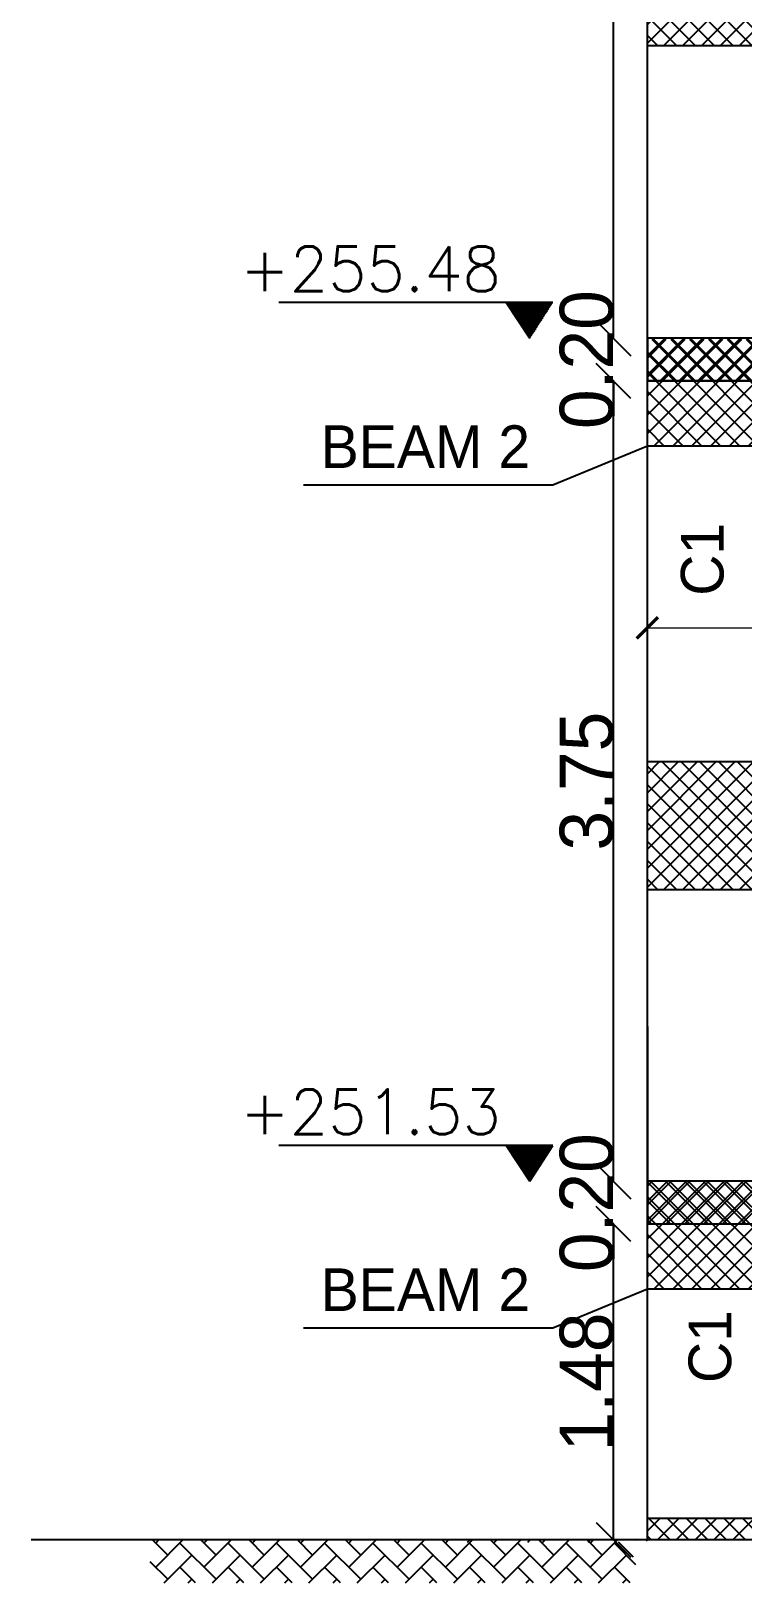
# Model space of a CAD drawing. Extents: x 166525 to 167198, y 178739 to 179747.
# Drawn here: x 166618.02 to 166621.35, y 179392.23 to 179399.5 of the extents above; entities that cross this region are included whole.
import ezdxf

# ---------------------------------------------------------------- set-up
doc = ezdxf.new("R2010")
doc.units = 0
doc.header["$MEASUREMENT"] = 0
doc.linetypes.add('AUSGEZOGEN', pattern=[0])
doc.linetypes.add('VONLAYER', pattern=[0])
doc.layers.get('0').update_dxf_attribs({"linetype": 'CONTINUOUS'})
doc.layers.get('DEFPOINTS').update_dxf_attribs({"linetype": 'CONTINUOUS'})
for name, color, linetype in [('3', 4, 'CONTINUOUS'), ('concret', 5, 'CONTINUOUS'), ('EBENE0', 7, 'AUSGEZOGEN'), ('HATH', 253, 'CONTINUOUS'), ('ST', 2, 'CONTINUOUS'), ('Stairs', 231, 'CONTINUOUS'), ('TEXTS', 1, 'CONTINUOUS')]:
    doc.layers.add(name, color=color, linetype=linetype)
doc.layers.add('BEAM', color=6, linetype='CONTINUOUS', lineweight=13)
doc.layers.add('LAND CORNERS', color=255, linetype='CONTINUOUS', lineweight=25)
doc.styles.add('DIM', font='simplex.shx', dxfattribs={"width": 0.75})
doc.styles.add('ROMANS', font='romans.shx')
doc.dimstyles.new('mais 1-100 plan', dxfattribs={"dimtxt": 0.25, "dimasz": 0.1635, "dimexe": 0.18, "dimexo": 0.0625, "dimgap": 0, "dimtad": 1, "dimzin": 0, "dimdsep": 46, "dimtxsty": 'Standard', "dimblk": 'OBLIQUE', "dimcen": 0, "dimse1": 1, "dimse2": 1, "dimclrd": 8, "dimclrt": 4, "dimadec": 0, "dimazin": 0, "dimtfac": 1, "dimtix": 1, "dimtofl": 0, "dimtmove": 0, "dimatfit": 3, "dimldrblk": 'OBLIQUE', "dimfxl": 0.18, "dimtolj": 1, "dimtzin": 0, "dimarcsym": 0})
doc.dimstyles.new('MUTASIM', dxfattribs={"dimscale": 0.9995, "dimtxt": 0.2, "dimasz": 0.1, "dimexe": 0.05, "dimexo": 0.12, "dimgap": 0.05, "dimtad": 0, "dimzin": 0, "dimdsep": 46, "dimtxsty": 'DIM', "dimblk": 'ARCHTICK', "dimcen": 0.09, "dimclrd": 35, "dimclre": 33, "dimclrt": 256, "dimazin": 0, "dimtfac": 1, "dimtofl": 0, "dimtmove": 1, "dimatfit": 3, "dimfxl": 0.18, "dimtolj": 1, "dimtzin": 0, "dimlwd": 13, "dimlwe": 9, "dimarcsym": 0})
pattern_1 = [(45, (14485.830024, -1659.351954), (-0.044194173824, 0.044194173824), []), (135, (14485.830024, -1659.351954), (-0.044194173824, -0.044194173824), [])]

# ---------------------------------------------------------------- blocks, each defined once
blk = doc.blocks.new('_OBLIQUE')
at = {"color": 0, "linetype": 'ByBlock'}
blk.add_line((-0.5, -0.5), (0.5, 0.5), dxfattribs=at)
blk = doc.blocks.new('*D901')
at = {"layer": 'DEFPOINTS', "color": 0, "transparency": 16777216}
for p in [(166620.7461, 179393.9148), (166620.8999, 179393.9148), (166620.8999, 179392.4348)]:
    blk.add_point(p, dxfattribs=at)
at = {"layer": 'LAND CORNERS', "color": 8, "lineweight": -2, "transparency": 16777216}
blk.add_line((166620.7461, 179392.4348), (166620.7461, 179393.9148), dxfattribs=at)
at = {"layer": 'LAND CORNERS', "color": 8, "lineweight": -2, "transparency": 16777216, "xscale": 0.1635000000000001, "yscale": 0.1635000000000001, "zscale": 0.1635000000000001}
for p, rotation in [((166620.7461, 179393.9148), 90), ((166620.7461, 179392.4348), 270)]:
    blk.add_blockref('_OBLIQUE', p, dxfattribs=dict(at, rotation=rotation))
at = {"layer": 'LAND CORNERS', "color": 4, "transparency": 16777216, "insert": (166620.6211, 179393.1748), "char_height": 0.25, "attachment_point": 5, "rotation": 90}
blk.add_mtext('\\A1;1.48', dxfattribs=at)
blk = doc.blocks.new('*D902')
at = {"layer": 'DEFPOINTS', "color": 0, "transparency": 16777216}
for p in [(166620.7461, 179394.1148), (166620.9054, 179394.1148), (166620.9054, 179393.9148)]:
    blk.add_point(p, dxfattribs=at)
at = {"layer": 'LAND CORNERS', "color": 8, "lineweight": -2, "transparency": 16777216}
for p, q in [((166620.7461, 179394.1148), (166620.7461, 179394.2783)), ((166620.7461, 179393.9148), (166620.7461, 179393.7513))]:
    blk.add_line(p, q, dxfattribs=at)
at = {"layer": 'LAND CORNERS', "color": 8, "lineweight": -2, "transparency": 16777216, "xscale": 0.1635000000000001, "yscale": 0.1635000000000001, "zscale": 0.1635000000000001}
for p, rotation in [((166620.7461, 179394.1148), 270), ((166620.7461, 179393.9148), 90)]:
    blk.add_blockref('_OBLIQUE', p, dxfattribs=dict(at, rotation=rotation))
at = {"layer": 'LAND CORNERS', "color": 4, "transparency": 16777216, "insert": (166620.6211, 179394.0148), "char_height": 0.25, "attachment_point": 5, "rotation": 90}
blk.add_mtext('\\A1;0.20', dxfattribs=at)
blk = doc.blocks.new('*D903')
at = {"layer": 'DEFPOINTS', "color": 0, "transparency": 16777216}
for p in [(166620.7461, 179397.8648), (166620.9054, 179397.8648), (166620.9054, 179394.1148)]:
    blk.add_point(p, dxfattribs=at)
at = {"layer": 'LAND CORNERS', "color": 8, "lineweight": -2, "transparency": 16777216}
blk.add_line((166620.7461, 179394.1148), (166620.7461, 179397.8648), dxfattribs=at)
at = {"layer": 'LAND CORNERS', "color": 8, "lineweight": -2, "transparency": 16777216, "xscale": 0.1635000000000001, "yscale": 0.1635000000000001, "zscale": 0.1635000000000001}
for p, rotation in [((166620.7461, 179397.8648), 90), ((166620.7461, 179394.1148), 270)]:
    blk.add_blockref('_OBLIQUE', p, dxfattribs=dict(at, rotation=rotation))
at = {"layer": 'LAND CORNERS', "color": 4, "transparency": 16777216, "insert": (166620.6211, 179395.9898), "char_height": 0.25, "attachment_point": 5, "rotation": 90}
blk.add_mtext('\\A1;3.75', dxfattribs=at)
blk = doc.blocks.new('*D904')
at = {"layer": 'DEFPOINTS', "color": 0, "transparency": 16777216}
for p in [(166620.7461, 179398.0648), (166620.9054, 179398.0648), (166620.9054, 179397.8648)]:
    blk.add_point(p, dxfattribs=at)
at = {"layer": 'LAND CORNERS', "color": 8, "lineweight": -2, "transparency": 16777216}
for p, q in [((166620.7461, 179398.0648), (166620.7461, 179398.2283)), ((166620.7461, 179397.8648), (166620.7461, 179397.7013))]:
    blk.add_line(p, q, dxfattribs=at)
at = {"layer": 'LAND CORNERS', "color": 8, "lineweight": -2, "transparency": 16777216, "xscale": 0.1635000000000001, "yscale": 0.1635000000000001, "zscale": 0.1635000000000001}
for p, rotation in [((166620.7461, 179398.0648), 270), ((166620.7461, 179397.8648), 90)]:
    blk.add_blockref('_OBLIQUE', p, dxfattribs=dict(at, rotation=rotation))
at = {"layer": 'LAND CORNERS', "color": 4, "transparency": 16777216, "insert": (166620.6211, 179397.9648), "char_height": 0.25, "attachment_point": 5, "rotation": 90}
blk.add_mtext('\\A1;0.20', dxfattribs=at)
blk = doc.blocks.new('*D905')
at = {"layer": 'DEFPOINTS', "color": 0, "transparency": 16777216}
for p in [(166620.7461, 179401.8148), (166620.9054, 179401.8148), (166620.9054, 179398.0648)]:
    blk.add_point(p, dxfattribs=at)
at = {"layer": 'LAND CORNERS', "color": 8, "lineweight": -2, "transparency": 16777216}
blk.add_line((166620.7461, 179398.0648), (166620.7461, 179401.8148), dxfattribs=at)
at = {"layer": 'LAND CORNERS', "color": 8, "lineweight": -2, "transparency": 16777216, "xscale": 0.1635000000000001, "yscale": 0.1635000000000001, "zscale": 0.1635000000000001}
for p, rotation in [((166620.7461, 179401.8148), 90), ((166620.7461, 179398.0648), 270)]:
    blk.add_blockref('_OBLIQUE', p, dxfattribs=dict(at, rotation=rotation))
at = {"layer": 'LAND CORNERS', "color": 4, "transparency": 16777216, "insert": (166620.6211, 179399.9398), "char_height": 0.25, "attachment_point": 5, "rotation": 90}
blk.add_mtext('\\A1;3.75', dxfattribs=at)
blk = doc.blocks.new('_ARCHTICK')
at = {"color": 0, "linetype": 'ByBlock', "const_width": 0.15}
blk.add_lwpolyline([(-0.5, -0.5), (0.5, 0.5)], dxfattribs=at)
blk = doc.blocks.new('*D920')
at = {"layer": 'BEAM', "color": 33, "linetype": 'Continuous', "lineweight": 9, "transparency": 16777216}
for p, q in [((166620.9054, 179398.7961), (166620.9054, 179396.6583)), ((166625.9054, 179398.4784), (166625.9054, 179396.6583))]:
    blk.add_line(p, q, dxfattribs=at)
at = {"layer": 'BEAM', "color": 35, "linetype": 'Continuous', "lineweight": 13, "transparency": 16777216}
for p, q in [((166620.9054, 179396.7083), (166623.127, 179396.7083)), ((166625.9054, 179396.7083), (166623.6838, 179396.7083))]:
    blk.add_line(p, q, dxfattribs=at)
at = {"layer": 'DEFPOINTS', "color": 0, "linetype": 'Continuous', "transparency": 16777216}
for p in [(166620.9054, 179398.916), (166625.9054, 179398.5983), (166620.9054, 179396.7083)]:
    blk.add_point(p, dxfattribs=at)
at = {"layer": 'BEAM', "color": 35, "linetype": 'Continuous', "lineweight": 13, "transparency": 16777216, "xscale": 0.09995000000000001, "yscale": 0.09995000000000001, "zscale": 0.09995000000000001, "rotation": 180}
blk.add_blockref('_ARCHTICK', (166620.9054, 179396.7083), dxfattribs=at)
at = {"layer": 'BEAM', "color": 35, "linetype": 'Continuous', "lineweight": 13, "transparency": 16777216, "xscale": 0.09995000000000001, "yscale": 0.09995000000000001, "zscale": 0.09995000000000001}
blk.add_blockref('_ARCHTICK', (166625.9054, 179396.7083), dxfattribs=at)
at = {"layer": 'BEAM', "linetype": 'Continuous', "transparency": 16777216, "insert": (166623.4054, 179396.7083), "char_height": 0.1999, "attachment_point": 5, "style": 'DIM'}
blk.add_mtext('\\A1;5.00', dxfattribs=at)

msp = doc.modelspace()

# ---------------------------------------------------------------- hatches: boundary and pattern name
at = {"linetype": 'Continuous'}
h = msp.add_hatch(dxfattribs=at)
h.set_pattern_fill('AR-HBONE', color=8, scale=0.02, style=0)
h.set_pattern_definition([(45, (-2051.59628, -1.13647), (0, 0.11313708499), [0.24, -0.08]), (135, (-2051.539714, -1.0799), (0, 0.11313708499), [0.24, -0.08])])
h.paths.add_polyline_path([(166620.85165, 179392.43293), (166618.57518, 179392.43293), (166618.57518, 179392.23293), (166620.85165, 179392.23293)])
at = {"layer": 'HATH'}
h = msp.add_hatch(dxfattribs=at)
h.set_pattern_fill('ANSI37', color=256, scale=0.5, style=0)
h.set_pattern_definition(pattern_1)
h.paths.add_polyline_path([(166625.40539, 179396.26481), (166625.10539, 179396.26481), (166625.10539, 179396.44481), (166624.80539, 179396.44481), (166624.80539, 179396.62481), (166624.50539, 179396.62481), (166624.50539, 179396.80481), (166624.20539, 179396.80481), (166624.20539, 179396.98481), (166623.90539, 179396.98481), (166623.90539, 179397.16481), (166623.60539, 179397.16481), (166623.60539, 179397.34481), (166623.30539, 179397.34481), (166623.30539, 179397.52481), (166623.00539, 179397.52481), (166623.00539, 179397.70481), (166622.70539, 179397.70481), (166622.70539, 179397.88481), (166622.40539, 179397.88481), (166622.40539, 179398.06481), (166621.50539, 179398.06481), (166621.50539, 179397.86481), (166622.14717, 179397.86481), (166625.11384, 179396.08481), (166625.40539, 179396.08481)])
h.paths.add_polyline_path([(166621.50539, 179398.06481), (166620.90539, 179398.06481), (166620.90539, 179397.86481), (166621.50539, 179397.86481)])
h.paths.add_polyline_path([(166625.10539, 179400.39381), (166624.80539, 179400.39381), (166624.80539, 179400.57381), (166624.50539, 179400.57381), (166624.50539, 179400.75381), (166624.20539, 179400.75381), (166624.20539, 179400.93381), (166623.90539, 179400.93381), (166623.90539, 179401.11381), (166623.60539, 179401.11381), (166623.60539, 179401.29381), (166623.30539, 179401.29381), (166623.30539, 179401.47381), (166623.00539, 179401.47381), (166623.00539, 179401.65381), (166622.70539, 179401.65381), (166622.70539, 179401.83381), (166622.40539, 179401.83381), (166622.40539, 179402.01381), (166621.50539, 179402.01381), (166621.50539, 179401.81381), (166622.14717, 179401.81381), (166625.11217, 179400.03481), (166625.40539, 179400.03481), (166625.40539, 179400.21381), (166625.10539, 179400.21381)])
h.paths.add_polyline_path([(166623.32926, 179397.42301), (166624.29439, 179396.93832), (166624.37517, 179397.09918), (166623.41004, 179397.58386)], flags=25)
h.paths.add_polyline_path([(166625.30539, 179399.91888), (166625.30539, 179400.03481), (166625.11217, 179400.03481)])
h.paths.add_polyline_path([(166625.90539, 179400.03481), (166625.90539, 179400.03156), (166626.50539, 179400.03156), (166626.50539, 179400.03481)])
h.paths.add_polyline_path([(166625.30539, 179395.96988), (166625.30539, 179396.08481), (166625.11384, 179396.08481)])
h = msp.add_hatch(dxfattribs=at)
h.set_pattern_fill('ANSI37', color=256, scale=0.5, style=0)
h.set_pattern_definition([(45, (160971.31709, 180486.11165), (-0.0441941738, 0.0441941738), []), (135, (160971.31709, 180486.11165), (-0.0441941738, -0.0441941738), [])])
h.paths.add_polyline_path([(166620.90539, 179400.03481), (166621.50539, 179400.03481), (166621.50539, 179399.43481), (166620.90539, 179399.43481)])
h = msp.add_hatch(dxfattribs=at)
h.set_pattern_fill('ANSI37', color=256, scale=0.5, style=0)
h.set_pattern_definition([(45, (161661.79908, 180146.01237), (-0.0441941738, 0.0441941738), []), (135, (161661.79908, 180146.01237), (-0.0441941738, -0.0441941738), [])])
h.paths.add_polyline_path([(166621.50539, 179398.05981), (166620.90539, 179398.05981), (166620.90539, 179397.55981), (166621.50539, 179397.55981)])
h = msp.add_hatch(dxfattribs=at)
h.set_pattern_fill('ANSI37', color=256, scale=0.5, style=0)
h.set_pattern_definition([(45, (160971.31709, 180482.15796), (-0.0441941738, 0.0441941738), []), (135, (160971.31709, 180482.15796), (-0.0441941738, -0.0441941738), [])])
h.paths.add_polyline_path([(166620.90539, 179396.08112), (166621.50539, 179396.08112), (166621.50539, 179395.48112), (166620.90539, 179395.48112)])
h = msp.add_hatch(dxfattribs=at)
h.set_pattern_fill('ANSI37', color=256, scale=0.5, style=0)
h.set_pattern_definition(pattern_1)
h.paths.add_polyline_path([(166624.20539, 179392.88981), (166624.20539, 179393.06481), (166623.90539, 179393.06481), (166623.90539, 179393.23981), (166623.60539, 179393.23981), (166623.60539, 179393.41481), (166623.30539, 179393.41481), (166623.30539, 179393.58981), (166623.00539, 179393.58981), (166623.00539, 179393.76481), (166622.70539, 179393.76481), (166622.70539, 179393.93981), (166622.40539, 179393.93981), (166622.40539, 179394.11481), (166621.70539, 179394.11481), (166621.50539, 179394.11481), (166621.50539, 179393.91481), (166622.15055, 179393.91481), (166624.51626, 179392.53481), (166624.80539, 179392.53481), (166624.80539, 179392.71481), (166624.50539, 179392.71481), (166624.50539, 179392.88981)])
h.paths.add_polyline_path([(166621.50539, 179393.91481), (166621.50539, 179394.11481), (166620.90539, 179394.11481), (166620.90539, 179393.91481)])
h = msp.add_hatch(dxfattribs=at)
h.set_pattern_fill('ANSI37', color=256, scale=0.5, style=0)
h.set_pattern_definition([(45, (161661.79908, 180142.06237), (-0.0441941738, 0.0441941738), []), (135, (161661.79908, 180142.06237), (-0.0441941738, -0.0441941738), [])])
h.paths.add_polyline_path([(166621.50539, 179394.10981), (166620.90539, 179394.10981), (166620.90539, 179393.60981), (166621.50539, 179393.60981)])
h = msp.add_hatch(dxfattribs=at)
h.set_pattern_fill('ANSI37', color=256, scale=0.5, style=0)
h.set_pattern_definition([(45, (14869.10466, 20391.85904), (-0.044194173824, 0.044194173824), []), (135, (14869.10466, 20391.85904), (-0.044194173824, -0.044194173824), [])])
h.paths.add_polyline_path([(166630.30539, 179392.53481), (166620.90539, 179392.53481), (166620.90539, 179392.43481), (166630.30539, 179392.43481)])
at = {"layer": 'TEXTS'}
h = msp.add_hatch(dxfattribs=at)
h.set_pattern_fill('ANSI31', color=0, scale=0.021)
h.set_pattern_definition([(45, (60413.9201792, 67990.8787914), (-0.001856155300615, 0.001856155300615), [])])
h.paths.add_polyline_path([(166620.24436, 179398.23142), (166620.46152, 179398.23281), (166620.35387, 179398.06481)])
h = msp.add_hatch(dxfattribs=at)
h.set_pattern_fill('ANSI31', color=0, scale=0.021)
h.set_pattern_definition([(45, (60413.9201792, 67986.9287914), (-0.001856155300615, 0.001856155300615), [])])
h.paths.add_polyline_path([(166620.24436, 179394.28142), (166620.46152, 179394.28281), (166620.35387, 179394.11481)])

# ---------------------------------------------------------------- linework, layer by layer
at = {"color": 8, "linetype": 'Continuous'}
for p, q in [((166620.90539, 179397.55981), (166620.46247, 179397.37665)), ((166620.46247, 179397.37665), (166619.29392, 179397.37665)), ((166620.90539, 179393.60981), (166620.46247, 179393.42665)), ((166620.46247, 179393.42665), (166619.29392, 179393.42665))]:
    msp.add_line(p, q, dxfattribs=at)
at = {"layer": 'concret'}
for p, q in [((166621.50539, 179397.55981), (166620.90539, 179397.55981)), ((166621.50539, 179393.60981), (166620.90539, 179393.60981))]:
    msp.add_line(p, q, dxfattribs=at)
for points in [[(166620.90539, 179400.03481), (166621.50539, 179400.03481), (166621.50539, 179399.43481), (166620.90539, 179399.43481)], [(166620.90539, 179396.08112), (166621.50539, 179396.08112), (166621.50539, 179395.48112), (166620.90539, 179395.48112)]]:
    msp.add_lwpolyline(points, close=True, dxfattribs=at)
at = {"layer": 'EBENE0', "color": 3, "linetype": 'AUSGEZOGEN'}
for p, q in [((166620.90539, 179396.08481), (166620.90539, 179411.48481)), ((166620.90539, 179396.08481), (166620.90539, 179411.48481)), ((166620.90539, 179392.43481), (166620.90539, 179396.08481)), ((166620.90539, 179392.43481), (166620.90539, 179396.08481))]:
    msp.add_line(p, q, dxfattribs=at)
at = {"layer": 'EBENE0', "color": 1, "linetype": 'AUSGEZOGEN'}
for p, q in [((166630.30539, 179392.53481), (166620.90539, 179392.53481)), ((166619.74088, 179392.43481), (166618.01653, 179392.43481)), ((166619.74088, 179392.43481), (166618.01653, 179392.43481)), ((166620.90539, 179392.43481), (166618.4189, 179392.43481)), ((166620.90539, 179392.43481), (166618.4189, 179392.43481)), ((166620.06216, 179392.424), (166620.07297, 179392.43481)), ((166620.06216, 179392.424), (166620.07297, 179392.43481)), ((166620.345, 179392.424), (166620.35581, 179392.43481)), ((166620.345, 179392.424), (166620.35581, 179392.43481)), ((166620.62784, 179392.424), (166620.63866, 179392.43481)), ((166620.62784, 179392.424), (166620.63866, 179392.43481)), ((166620.83997, 179392.35329), (166620.76926, 179392.424)), ((166620.83997, 179392.35329), (166620.76926, 179392.424)), ((166620.90539, 179392.4293), (166620.89987, 179392.43481)), ((166620.90539, 179392.4293), (166620.89987, 179392.43481)), ((166630.30539, 179392.43481), (166620.90539, 179392.43481))]:
    msp.add_line(p, q, dxfattribs=at)
at = {"layer": 'ST'}
for p, q in [((166620.90539, 179398.06481), (166620.90539, 179397.86481)), ((166620.90539, 179397.86481), (166621.45777, 179397.86481)), ((166620.90539, 179394.11481), (166620.90539, 179393.91481)), ((166621.70539, 179394.11481), (166620.90539, 179394.11481)), ((166620.90539, 179393.91481), (166622.15055, 179393.91481))]:
    msp.add_line(p, q, dxfattribs=at)
at = {"layer": 'Stairs'}
msp.add_line((166620.90539, 179394.83981), (166620.90539, 179394.11481), dxfattribs=at)
at = {"layer": 'TEXTS', "color": 0}
for p, q in [((166620.46152, 179398.23281), (166619.17829, 179398.23281)), ((166620.35387, 179398.06481), (166620.24436, 179398.23142)), ((166620.46152, 179394.28281), (166619.17829, 179394.28281)), ((166620.35387, 179394.11481), (166620.24436, 179394.28142)), ((166620.35387, 179394.11481), (166620.46152, 179394.28281))]:
    msp.add_line(p, q, dxfattribs=at)
at = {"layer": 'TEXTS'}
for p, q in [((166622.40539, 179398.06481), (166620.90539, 179398.06481)), ((166622.14717, 179397.86481), (166620.90539, 179397.86481))]:
    msp.add_line(p, q, dxfattribs=at)

# ---------------------------------------------------------------- texts
at = {"layer": '3', "color": 7, "linetype": 'Continuous', "style": 'ROMANS'}
for s, p in [('+255.48', (166618.99484, 179398.28523)), ('+251.53', (166618.99484, 179394.33523))]:
    msp.add_text(s, height=0.21, dxfattribs=at).set_placement(p)
at = {"layer": 'Stairs', "linetype": 'VONLAYER', "char_height": 0.2, "attachment_point": 9}
for insert in [(166620.35529, 179397.45684), (166620.35529, 179393.50684)]:
    msp.add_mtext('BEAM 2', dxfattribs=dict(at, insert=insert))
at = {"layer": 'Stairs', "linetype": 'VONLAYER', "char_height": 0.2, "attachment_point": 9, "rotation": 90}
for insert in [(166621.26496, 179397.20015), (166621.30086, 179393.51145)]:
    msp.add_mtext('C1', dxfattribs=dict(at, insert=insert))

# ---------------------------------------------------------------- dimensions: what is measured, and where the dimension line sits
at = {"layer": 'BEAM', "color": 2, "linetype": 'Continuous'}
dim = msp.add_linear_dim(base=(166620.90539, 179396.70826), p1=(166625.90539, 179398.5983), p2=(166620.90539, 179398.916), dimstyle='MUTASIM', dxfattribs=at)
dim.commit()
dim.dimension.update_dxf_attribs({"geometry": '*D920', "text_midpoint": (166623.40539, 179396.70826)})
at = {"layer": 'LAND CORNERS'}
for p1, p2, distance, picture, middle in [((166620.90539, 179398.06481), (166620.90539, 179401.81481), 0.15933, '*D905', (166620.62106, 179399.93981)), ((166620.90539, 179397.86481), (166620.90539, 179398.06481), 0.15933, '*D904', (166620.62106, 179397.96481)), ((166620.90539, 179394.11481), (166620.90539, 179397.86481), 0.15933, '*D903', (166620.62106, 179395.98981)), ((166620.90539, 179393.91481), (166620.90539, 179394.11481), 0.15933, '*D902', (166620.62106, 179394.01481)), ((166620.89987, 179392.43481), (166620.89987, 179393.91481), 0.15381, '*D901', (166620.62106, 179393.17481))]:
    dim = msp.add_aligned_dim(p1=p1, p2=p2, distance=distance, dimstyle='mais 1-100 plan', override={"dimfxlon": 1, "dimarcsym": 1}, dxfattribs=at)
    dim.commit()
    dim.dimension.update_dxf_attribs({"geometry": picture, "text_midpoint": middle})

doc.saveas('drawing.dxf')
